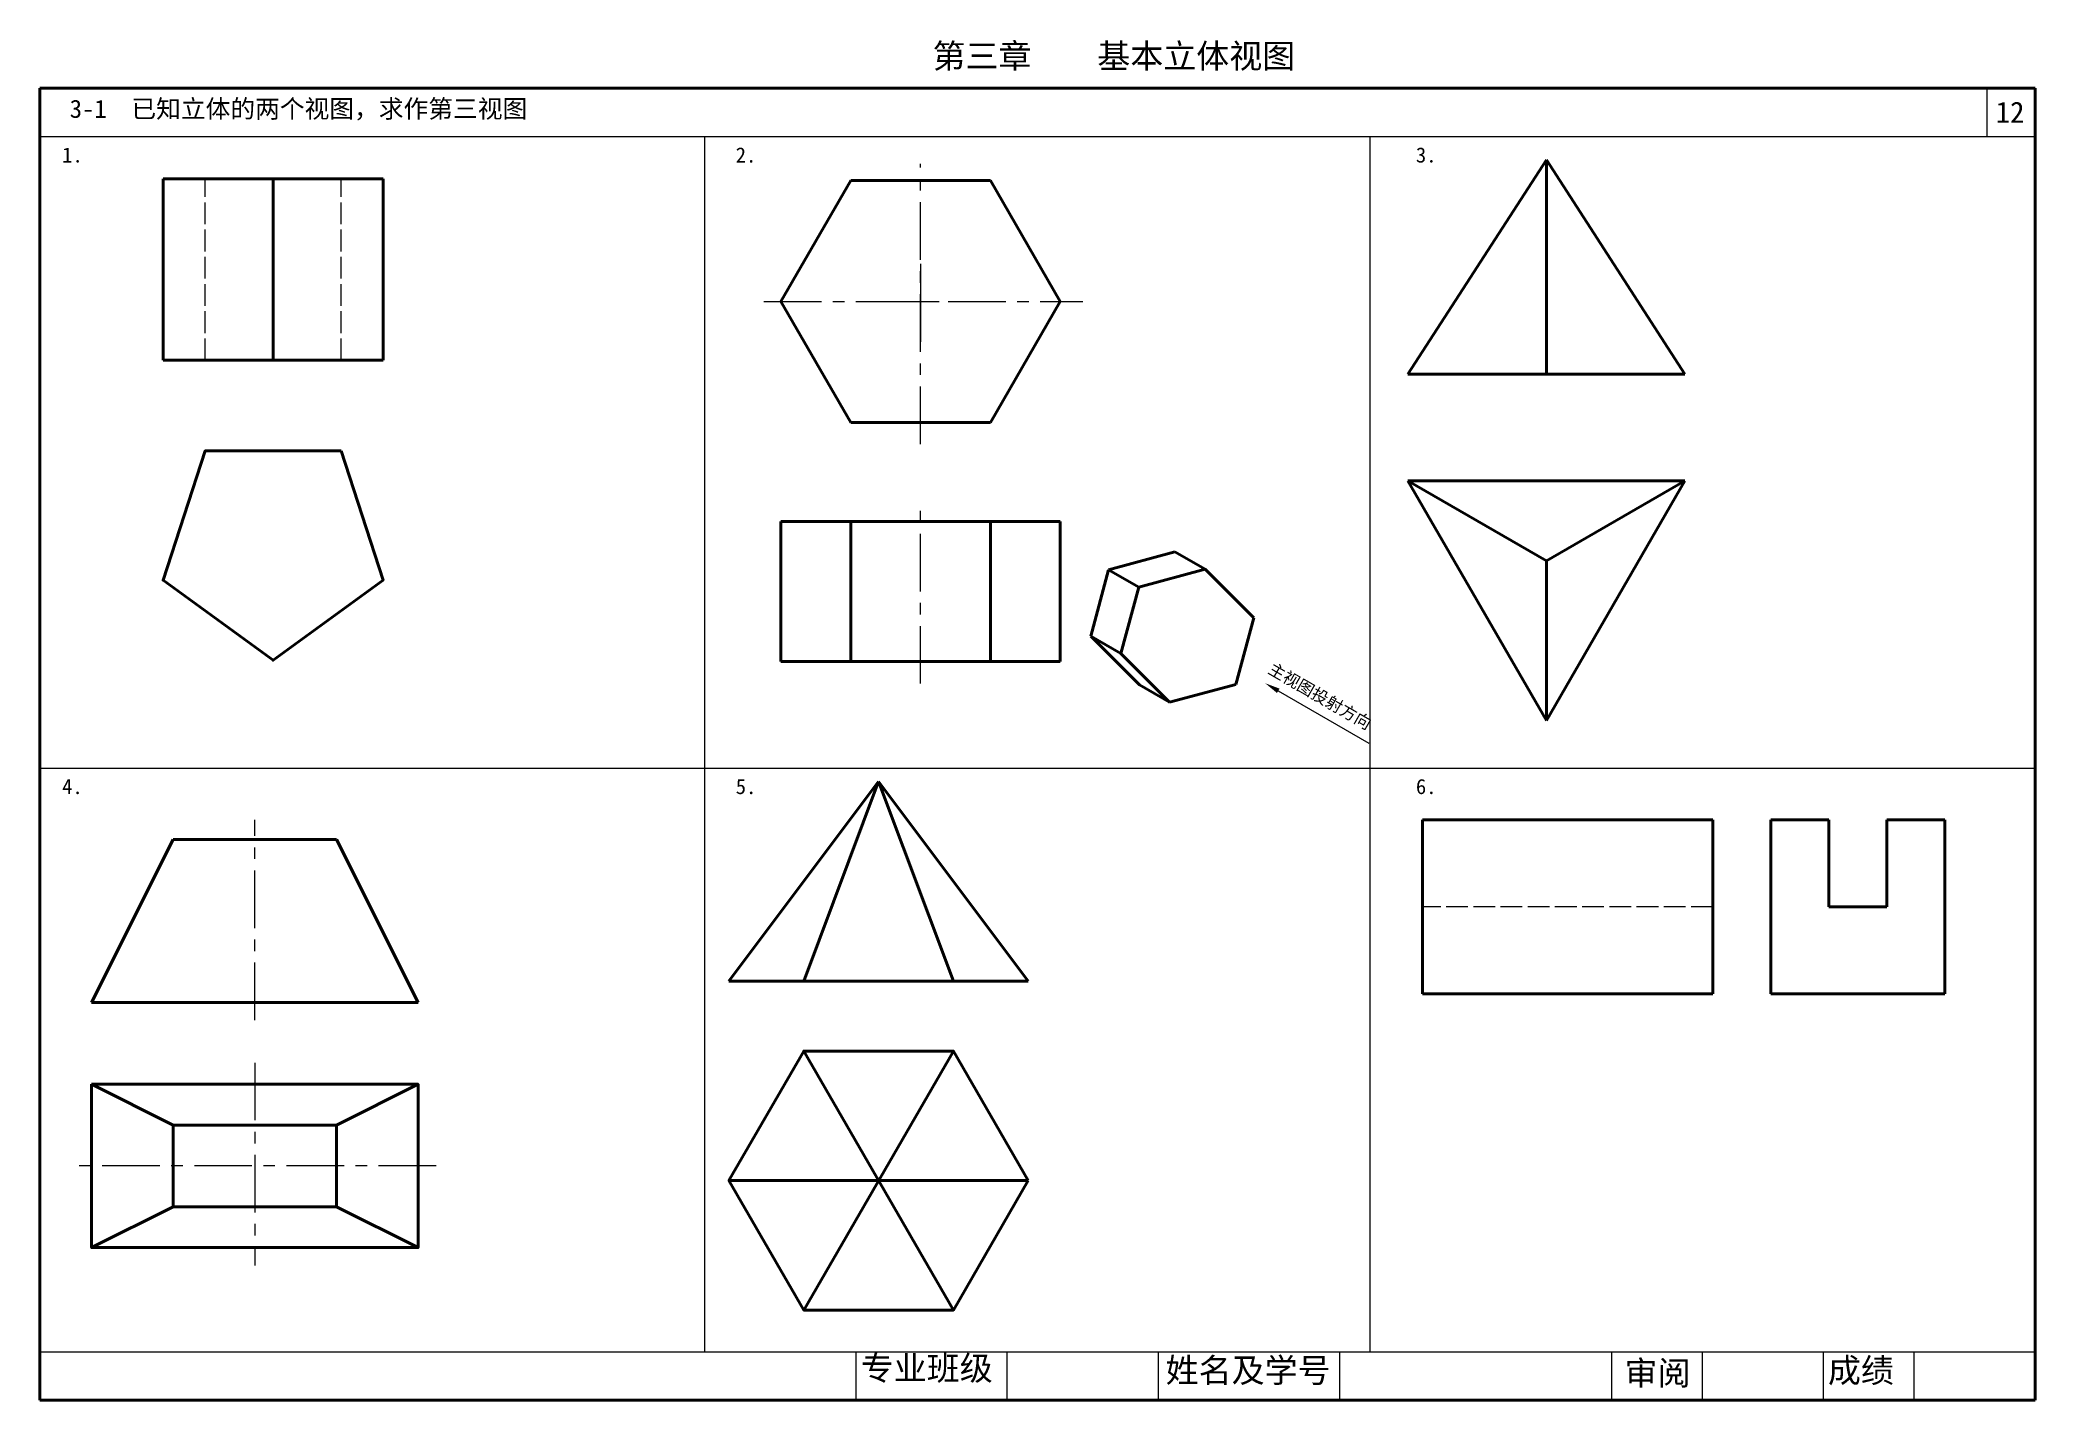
# Model space of a CAD drawing. Header units: millimetres. Extents: x 10 to 340, y 10 to 235.
import ezdxf

# ---------------------------------------------------------------- set-up
doc = ezdxf.new("R2010")
doc.units = ezdxf.units.MM
doc.header["$LTSCALE"] = 0.3
doc.linetypes.add('ACAD_ISO02W100', pattern=[15, 12, -3])
doc.linetypes.add('CENTER', pattern=[50.8, 31.75, -6.35, 6.35, -6.35])
doc.layers.get('0').update_dxf_attribs({"lineweight": 15})
for name, color, linetype, lineweight in [('cushi', 7, 'Continuous', 40), ('dihua', 7, 'CENTER', 15), ('xuxian', 7, 'ACAD_ISO02W100', 15), ('点画线', 7, 'CENTER', 13), ('粗实线', 7, 'Continuous', 40), ('粗线', 7, 'Continuous', 40), ('细实线', 7, 'Continuous', 13), ('细线', 7, 'Continuous', 15)]:
    doc.layers.add(name, color=color, linetype=linetype, lineweight=lineweight)
doc.styles.get("Standard").update_dxf_attribs({"font": 'SIMFANG.TTF', "height": 4})
doc.styles.add('style1', font='SIMFANG.TTF', dxfattribs={"height": 4})

msp = doc.modelspace()

# ---------------------------------------------------------------- linework, layer by layer
for p, q in [((332, 227), (332, 219)), ((10, 219), (340, 219)), ((120, 18), (120, 219)), ((230, 18), (230, 219)), ((10, 18), (340, 18)), ((145, 10), (145, 18)), ((170, 10), (170, 18)), ((195, 10), (195, 18)), ((225, 10), (225, 18)), ((270, 10), (270, 18)), ((285, 10), (285, 18)), ((305, 10), (305, 18)), ((320, 10), (320, 18))]:
    msp.add_line(p, q)
at = {"layer": 'cushi'}
for p, q in [((10, 227), (10, 10)), ((340, 10), (340, 227)), ((30.36, 212), (66.77, 212)), ((30.36, 182), (30.36, 212)), ((48.57, 182), (48.57, 212)), ((66.77, 182), (66.77, 212)), ((30.36, 182), (66.77, 182)), ((148.72, 112.31), (123.97, 79.31)), ((148.72, 112.31), (136.34, 79.31)), ((148.72, 112.31), (173.47, 79.31)), ((148.72, 112.31), (161.09, 79.31)), ((286.69, 105.99), (238.69, 105.99)), ((286.69, 77.19), (286.69, 105.99)), ((296.29, 105.99), (296.29, 77.19)), ((305.89, 105.99), (296.29, 105.99)), ((305.89, 91.59), (305.89, 105.99)), ((315.49, 105.99), (315.49, 91.59)), ((325.09, 105.99), (315.49, 105.99)), ((325.09, 77.19), (325.09, 105.99)), ((32.05, 102.74), (18.55, 75.74)), ((32.05, 102.74), (59.05, 102.74)), ((59.05, 102.74), (72.55, 75.74)), ((315.49, 91.59), (305.89, 91.59)), ((123.97, 79.31), (173.47, 79.31)), ((238.69, 77.19), (286.69, 77.19)), ((296.29, 77.19), (325.09, 77.19)), ((18.55, 75.74), (72.55, 75.74)), ((136.34, 24.88), (161.09, 67.74)), ((136.34, 67.74), (161.09, 24.88)), ((32.05, 55.49), (18.55, 62.24)), ((59.05, 55.49), (72.55, 62.24)), ((32.05, 55.49), (32.05, 41.99)), ((32.05, 55.49), (59.05, 55.49)), ((59.05, 55.49), (59.05, 41.99)), ((123.97, 46.31), (173.47, 46.31)), ((18.55, 35.24), (32.05, 41.99)), ((32.05, 41.99), (59.05, 41.99)), ((72.55, 35.24), (59.05, 41.99)), ((10, 10), (340, 10))]:
    msp.add_line(p, q, dxfattribs=at)
for points in [[(59.82, 167), (37.32, 167), (30.36, 145.6), (48.57, 132.38), (66.77, 145.6)], [(173.47, 46.31), (161.09, 67.74), (136.34, 67.74), (123.97, 46.31), (136.34, 24.88), (161.09, 24.88)], [(18.55, 62.24), (72.55, 62.24), (72.55, 35.24), (18.55, 35.24)]]:
    msp.add_lwpolyline(points, close=True, dxfattribs=at)
at = {"layer": 'dihua'}
for p, q in [((45.55, 72.84), (45.55, 106)), ((45.55, 65.8), (45.55, 32.24)), ((75.55, 48.74), (15.55, 48.74))]:
    msp.add_line(p, q, dxfattribs=at)
at = {"layer": 'xuxian'}
for p, q in [((37.32, 182), (37.32, 212)), ((59.82, 182), (59.82, 212)), ((286.69, 91.59), (238.69, 91.59))]:
    msp.add_line(p, q, dxfattribs=at)
at = {"layer": '点画线'}
for p, q in [((155.65, 168.14), (155.65, 214.5)), ((129.74, 191.71), (182.52, 191.71)), ((155.65, 128.51), (155.65, 158.04))]:
    msp.add_line(p, q, dxfattribs=at)
at = {"layer": '粗实线'}
for p, q in [((10, 227), (340, 227)), ((259.16, 215.12), (236.27, 179.69)), ((259.16, 215.12), (259.16, 179.69)), ((282.05, 179.69), (259.16, 215.12)), ((144.1, 211.73), (132.54, 191.71)), ((167.2, 211.73), (144.1, 211.73)), ((178.76, 191.71), (167.2, 211.73)), ((132.54, 191.71), (144.1, 171.7)), ((167.2, 171.7), (178.76, 191.71)), ((236.27, 179.69), (282.05, 179.69)), ((144.1, 171.7), (167.2, 171.7)), ((259.16, 122.4), (236.27, 162.04)), ((236.27, 162.04), (259.16, 148.83)), ((236.27, 162.04), (282.05, 162.04)), ((282.05, 162.04), (259.16, 122.4)), ((259.16, 148.83), (282.05, 162.04)), ((132.54, 155.3), (178.76, 155.3)), ((132.54, 155.3), (132.54, 132.19)), ((144.1, 132.19), (144.1, 155.3)), ((167.2, 132.19), (167.2, 155.3)), ((178.76, 155.3), (178.76, 132.19)), ((197.74, 150.3), (186.76, 147.35)), ((197.74, 150.3), (202.73, 147.42)), ((259.16, 148.83), (259.16, 122.4)), ((186.76, 147.35), (183.81, 136.36)), ((186.76, 147.35), (191.74, 144.47)), ((202.73, 147.42), (191.74, 144.47)), ((210.78, 139.37), (202.73, 147.42)), ((191.74, 144.47), (188.8, 133.48)), ((207.83, 128.38), (210.78, 139.37)), ((183.81, 136.36), (191.86, 128.32)), ((183.81, 136.36), (188.8, 133.48)), ((132.54, 132.19), (178.76, 132.19)), ((188.8, 133.48), (196.84, 125.44)), ((191.86, 128.32), (196.84, 125.44)), ((196.84, 125.44), (207.83, 128.38)), ((238.69, 77.19), (238.69, 105.99))]:
    msp.add_line(p, q, dxfattribs=at)
at = {"layer": '细实线'}
for p, q in [((155.65, 197.92), (155.65, 185.03)), ((10, 114.5), (340, 114.5)), ((10, 114.5), (340, 114.5))]:
    msp.add_line(p, q, dxfattribs=at)
at = {"layer": '细线'}
for p, q in [((151.59, 191.71), (158.71, 191.71)), ((214.82, 127.32), (229.82, 118.66))]:
    msp.add_line(p, q, dxfattribs=at)
msp.add_solid([(215.03, 127.68), (214.61, 126.96), (212.66, 128.57)], dxfattribs=at)

# ---------------------------------------------------------------- texts
at = {"lineweight": 5, "char_height": 4, "attachment_point": 1}
for s, insert, width in [('{\\f仿宋_GB2312|b0|i0|c134|p49;专业班级}', (145.77, 17.29), 23.3701), ('{\\f仿宋_GB2312|b0|i0|c134|p49;姓名及学号}', (196.2, 16.93), 29.8443), ('{\\f仿宋_GB2312|b0|i0|c134|p49;审阅}', (272.1, 16.47), 13.7378), ('{\\f仿宋_GB2312|b0|i0|c134|p49;成绩}', (305.73, 16.92), 13.2641)]:
    msp.add_mtext(s, dxfattribs=dict(at, insert=insert, width=width))
at = {"layer": 'xuxian', "attachment_point": 1}
for s, insert, char_height, width in [('{\\fSimHei|b0|i0|c134|p2;3-1  已知立体的两个视图，求作第三视图}', (14.93, 225.09), 3, 87.3956), ('{\\fSimSun|b0|i0|c134|p2;12}', (333.48, 224.77), 3.5, 6.6758), ('1.', (13.68, 217.2), 2.5, 12.6223), ('2.', (125.09, 217.2), 2.5, 12.6223), ('3.', (237.59, 217.2), 2.5, 12.6223), ('4.', (13.68, 112.74), 2.5, 12.6223), ('5.', (125.09, 112.74), 2.5, 12.6223), ('6.', (237.59, 112.74), 2.5, 12.6223)]:
    msp.add_mtext(s, dxfattribs=dict(at, insert=insert, char_height=char_height, width=width))
at = {"layer": '粗线', "insert": (157.64, 234.32), "char_height": 4, "width": 80.6909, "attachment_point": 1}
msp.add_mtext('{\\fSimHei|b0|i0|c134|p2;第三章\\fSimHei|b0|i0|c0|p2;    \\fSimHei|b0|i0|c134|p2;基本立体视图}', dxfattribs=at)
at = {"layer": '细线', "insert": (213.97, 132.09), "char_height": 2, "width": 33.3569, "attachment_point": 1, "rotation": 330, "style": 'style1'}
msp.add_mtext('主视图投射方向', dxfattribs=at)

doc.saveas('drawing.dxf')
